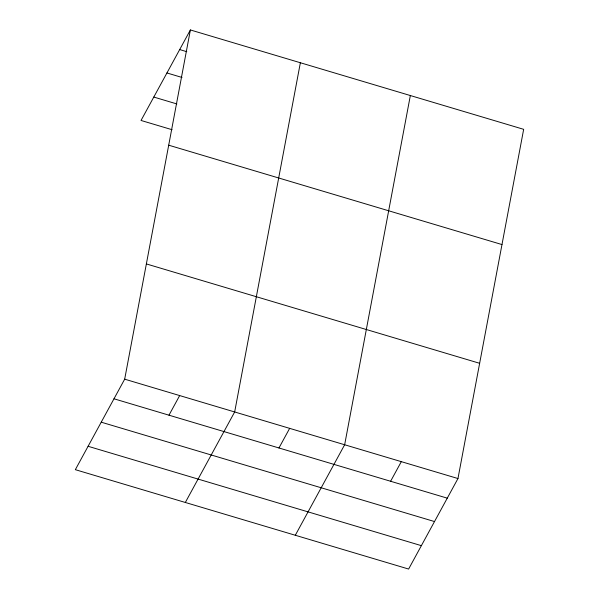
<?xml version="1.0" encoding="UTF-8"?>
<svg xmlns="http://www.w3.org/2000/svg" width="599" height="599" viewBox="0 0 599 599"><rect width="100%" height="100%" fill="white"/><g stroke="black" fill="none" stroke-linecap="round" stroke-linejoin="round"><path stroke-width="0.9" d="M124.682 379.174L190.385 29.95L523.661 129.324L457.965 478.541L408.615 569.05L75.339 469.676L124.682 379.174L457.965 478.541M300.369 62.745L234.666 411.962L185.323 502.471M410.345 95.533L344.65 444.757L295.3 535.266M190.385 29.95L141.035 120.459L172.078 129.713M168.978 415.182L179.678 395.565M278.962 447.977L289.654 428.36M390.608 481.267L401.308 461.649M179.685 49.567L186.783 51.686M166.934 72.958L182.014 77.458M153.793 97.06L176.855 103.941M168.701 145.19L501.984 244.564M146.366 263.927L479.642 363.301M113.99 398.792L447.266 498.158M101.231 422.183L434.515 521.557M88.09 446.285L421.374 545.659"/></g></svg>
